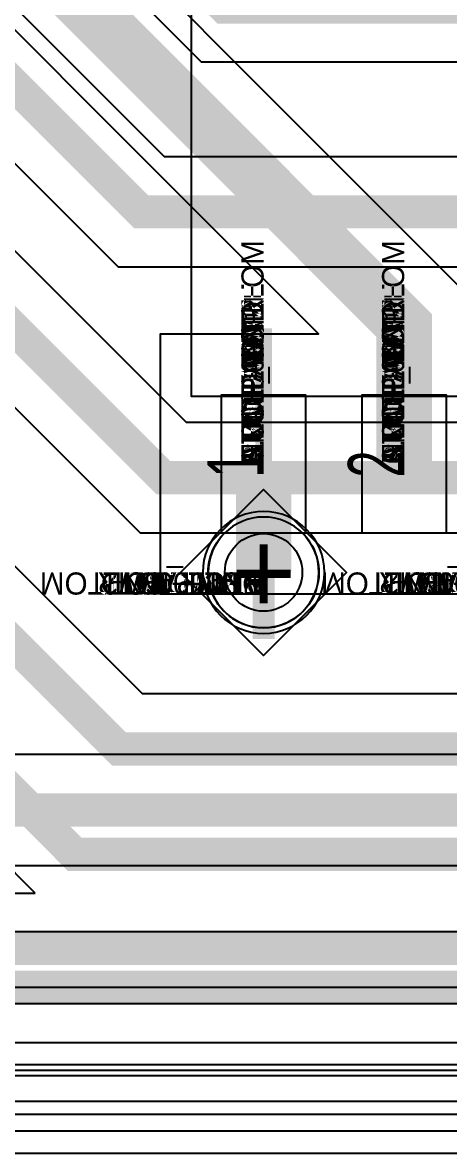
# Model space of a CAD drawing. Extents: x 0 to 323, y 0 to 320.
# Drawn here: x 25.94 to 29.8, y 154.81 to 165.01 of the extents above; entities that cross this region are included whole.
import ezdxf
from ezdxf.enums import TextEntityAlignment as Align

# ---------------------------------------------------------------- set-up
doc = ezdxf.new("R2010")
doc.units = 0
doc.header["$MEASUREMENT"] = 0
doc.layers.get('0').update_dxf_attribs({"linetype": 'CONTINUOUS'})
for name, color, linetype in [('BOARD_GEOMETRY_OUTLINE', 1, 'CONTINUOUS'), ('CDN_FIGURES', 7, 'CONTINUOUS'), ('ETCH_BOTTOM', 7, 'CONTINUOUS'), ('ETCH_GND', 3, 'CONTINUOUS'), ('ETCH_INT1', 4, 'CONTINUOUS'), ('ETCH_INT2', 5, 'CONTINUOUS'), ('ETCH_PWR', 6, 'CONTINUOUS'), ('ETCH_TOP', 2, 'CONTINUOUS'), ('MANUFACTURING_NCLEGEND-1-6', 8, 'CONTINUOUS'), ('PACKAGE_GEOMETRY_ASSEMBLY_TOP', 11, 'CONTINUOUS'), ('PACKAGE_GEOMETRY_PIN_NUMBER', 9, 'CONTINUOUS'), ('PACKAGE_KEEPIN_ALL', 12, 'CONTINUOUS')]:
    doc.layers.add(name, color=color, linetype=linetype)

# ---------------------------------------------------------------- blocks, each defined once
blk = doc.blocks.new('PAD_INFO')
for tag in ['SHAPE_TYPE', 'PAD_HEIGHT', 'PAD_LAYER', 'PAD_TYPE', 'PAD_WIDTH']:
    blk.add_attdef(tag, (0, 0), '', height=0.2)
at = {"flags": 2}
blk.add_attdef('CDN_TYPE', (0, 0), '', height=0.2, dxfattribs=at)
blk = doc.blocks.new('DRILL_INFO')
at = {"flags": 2}
blk.add_attdef('CDN_TYPE', (0, 0), '', height=0.2, dxfattribs=at)
for tag in ['FSHAPE', 'FCHAR', 'DRILL_HEIGHT', 'DIAMETER', 'PLATED', 'DRILL_WIDTH']:
    blk.add_attdef(tag, (0, 0), '', height=0.2)
blk = doc.blocks.new('VIA0700X0300')
at = {"layer": 'ETCH_BOTTOM'}
blk.add_circle((0, 0), 0.35, dxfattribs=at)
at = {"layer": 'ETCH_GND'}
blk.add_circle((0, 0), 0.35, dxfattribs=at)
at = {"layer": 'ETCH_INT1'}
blk.add_circle((0, 0), 0.35, dxfattribs=at)
at = {"layer": 'ETCH_INT2'}
blk.add_circle((0, 0), 0.35, dxfattribs=at)
at = {"layer": 'ETCH_PWR'}
blk.add_circle((0, 0), 0.35, dxfattribs=at)
at = {"layer": 'ETCH_TOP'}
blk.add_circle((0, 0), 0.35, dxfattribs=at)
ref = blk.add_blockref('PAD_INFO', (0, 0))
ref.add_attrib('PAD_LAYER', 'ETCH_TOP', (0, 0), dxfattribs={"height": 0.2})
ref.add_attrib('SHAPE_TYPE', 'NULL', (0, 0), dxfattribs={"height": 0.2})
ref.add_attrib('PAD_TYPE', 'ANTIPAD', (0, 0), dxfattribs={"height": 0.2})
ref.add_attrib('PAD_WIDTH', '0.000000', (0, 0), dxfattribs={"height": 0.2})
ref.add_attrib('PAD_HEIGHT', '0.000000', (0, 0), dxfattribs={"height": 0.2})
ref = blk.add_blockref('PAD_INFO', (0, 0))
ref.add_attrib('PAD_LAYER', 'ETCH_GND', (0, 0), dxfattribs={"height": 0.2})
ref.add_attrib('SHAPE_TYPE', 'NULL', (0, 0), dxfattribs={"height": 0.2})
ref.add_attrib('PAD_TYPE', 'ANTIPAD', (0, 0), dxfattribs={"height": 0.2})
ref.add_attrib('PAD_WIDTH', '0.000000', (0, 0), dxfattribs={"height": 0.2})
ref.add_attrib('PAD_HEIGHT', '0.000000', (0, 0), dxfattribs={"height": 0.2})
ref = blk.add_blockref('PAD_INFO', (0, 0))
ref.add_attrib('PAD_LAYER', 'ETCH_INT1', (0, 0), dxfattribs={"height": 0.2})
ref.add_attrib('SHAPE_TYPE', 'NULL', (0, 0), dxfattribs={"height": 0.2})
ref.add_attrib('PAD_TYPE', 'ANTIPAD', (0, 0), dxfattribs={"height": 0.2})
ref.add_attrib('PAD_WIDTH', '0.000000', (0, 0), dxfattribs={"height": 0.2})
ref.add_attrib('PAD_HEIGHT', '0.000000', (0, 0), dxfattribs={"height": 0.2})
ref = blk.add_blockref('PAD_INFO', (0, 0))
ref.add_attrib('PAD_LAYER', 'ETCH_INT2', (0, 0), dxfattribs={"height": 0.2})
ref.add_attrib('SHAPE_TYPE', 'NULL', (0, 0), dxfattribs={"height": 0.2})
ref.add_attrib('PAD_TYPE', 'ANTIPAD', (0, 0), dxfattribs={"height": 0.2})
ref.add_attrib('PAD_WIDTH', '0.000000', (0, 0), dxfattribs={"height": 0.2})
ref.add_attrib('PAD_HEIGHT', '0.000000', (0, 0), dxfattribs={"height": 0.2})
ref = blk.add_blockref('PAD_INFO', (0, 0))
ref.add_attrib('PAD_LAYER', 'ETCH_PWR', (0, 0), dxfattribs={"height": 0.2})
ref.add_attrib('SHAPE_TYPE', 'NULL', (0, 0), dxfattribs={"height": 0.2})
ref.add_attrib('PAD_TYPE', 'ANTIPAD', (0, 0), dxfattribs={"height": 0.2})
ref.add_attrib('PAD_WIDTH', '0.000000', (0, 0), dxfattribs={"height": 0.2})
ref.add_attrib('PAD_HEIGHT', '0.000000', (0, 0), dxfattribs={"height": 0.2})
ref = blk.add_blockref('PAD_INFO', (0, 0))
ref.add_attrib('PAD_LAYER', 'ETCH_BOTTOM', (0, 0), dxfattribs={"height": 0.2})
ref.add_attrib('SHAPE_TYPE', 'NULL', (0, 0), dxfattribs={"height": 0.2})
ref.add_attrib('PAD_TYPE', 'ANTIPAD', (0, 0), dxfattribs={"height": 0.2})
ref.add_attrib('PAD_WIDTH', '0.000000', (0, 0), dxfattribs={"height": 0.2})
ref.add_attrib('PAD_HEIGHT', '0.000000', (0, 0), dxfattribs={"height": 0.2})
ref = blk.add_blockref('PAD_INFO', (0, 0))
ref.add_attrib('PAD_LAYER', 'ETCH_TOP', (0, 0), dxfattribs={"height": 0.2})
ref.add_attrib('SHAPE_TYPE', 'NULL', (0, 0), dxfattribs={"height": 0.2})
ref.add_attrib('PAD_TYPE', 'THERMAL', (0, 0), dxfattribs={"height": 0.2})
ref.add_attrib('PAD_WIDTH', '0.000000', (0, 0), dxfattribs={"height": 0.2})
ref.add_attrib('PAD_HEIGHT', '0.000000', (0, 0), dxfattribs={"height": 0.2})
ref = blk.add_blockref('PAD_INFO', (0, 0))
ref.add_attrib('PAD_LAYER', 'ETCH_GND', (0, 0), dxfattribs={"height": 0.2})
ref.add_attrib('SHAPE_TYPE', 'NULL', (0, 0), dxfattribs={"height": 0.2})
ref.add_attrib('PAD_TYPE', 'THERMAL', (0, 0), dxfattribs={"height": 0.2})
ref.add_attrib('PAD_WIDTH', '0.000000', (0, 0), dxfattribs={"height": 0.2})
ref.add_attrib('PAD_HEIGHT', '0.000000', (0, 0), dxfattribs={"height": 0.2})
ref = blk.add_blockref('PAD_INFO', (0, 0))
ref.add_attrib('PAD_LAYER', 'ETCH_INT1', (0, 0), dxfattribs={"height": 0.2})
ref.add_attrib('SHAPE_TYPE', 'NULL', (0, 0), dxfattribs={"height": 0.2})
ref.add_attrib('PAD_TYPE', 'THERMAL', (0, 0), dxfattribs={"height": 0.2})
ref.add_attrib('PAD_WIDTH', '0.000000', (0, 0), dxfattribs={"height": 0.2})
ref.add_attrib('PAD_HEIGHT', '0.000000', (0, 0), dxfattribs={"height": 0.2})
ref = blk.add_blockref('PAD_INFO', (0, 0))
ref.add_attrib('PAD_LAYER', 'ETCH_INT2', (0, 0), dxfattribs={"height": 0.2})
ref.add_attrib('SHAPE_TYPE', 'NULL', (0, 0), dxfattribs={"height": 0.2})
ref.add_attrib('PAD_TYPE', 'THERMAL', (0, 0), dxfattribs={"height": 0.2})
ref.add_attrib('PAD_WIDTH', '0.000000', (0, 0), dxfattribs={"height": 0.2})
ref.add_attrib('PAD_HEIGHT', '0.000000', (0, 0), dxfattribs={"height": 0.2})
ref = blk.add_blockref('PAD_INFO', (0, 0))
ref.add_attrib('PAD_LAYER', 'ETCH_PWR', (0, 0), dxfattribs={"height": 0.2})
ref.add_attrib('SHAPE_TYPE', 'NULL', (0, 0), dxfattribs={"height": 0.2})
ref.add_attrib('PAD_TYPE', 'THERMAL', (0, 0), dxfattribs={"height": 0.2})
ref.add_attrib('PAD_WIDTH', '0.000000', (0, 0), dxfattribs={"height": 0.2})
ref.add_attrib('PAD_HEIGHT', '0.000000', (0, 0), dxfattribs={"height": 0.2})
ref = blk.add_blockref('PAD_INFO', (0, 0))
ref.add_attrib('PAD_LAYER', 'ETCH_BOTTOM', (0, 0), dxfattribs={"height": 0.2})
ref.add_attrib('SHAPE_TYPE', 'NULL', (0, 0), dxfattribs={"height": 0.2})
ref.add_attrib('PAD_TYPE', 'THERMAL', (0, 0), dxfattribs={"height": 0.2})
ref.add_attrib('PAD_WIDTH', '0.000000', (0, 0), dxfattribs={"height": 0.2})
ref.add_attrib('PAD_HEIGHT', '0.000000', (0, 0), dxfattribs={"height": 0.2})
ref = blk.add_blockref('PAD_INFO', (0, 0))
ref.add_attrib('PAD_LAYER', 'ETCH_TOP', (0, 0), dxfattribs={"height": 0.2})
ref.add_attrib('SHAPE_TYPE', 'CIRCLE', (0, 0), dxfattribs={"height": 0.2})
ref.add_attrib('PAD_TYPE', 'REGULAR', (0, 0), dxfattribs={"height": 0.2})
ref.add_attrib('PAD_WIDTH', '0.700000', (0, 0), dxfattribs={"height": 0.2})
ref.add_attrib('PAD_HEIGHT', '0.700000', (0, 0), dxfattribs={"height": 0.2})
ref = blk.add_blockref('PAD_INFO', (0, 0))
ref.add_attrib('PAD_LAYER', 'ETCH_GND', (0, 0), dxfattribs={"height": 0.2})
ref.add_attrib('SHAPE_TYPE', 'CIRCLE', (0, 0), dxfattribs={"height": 0.2})
ref.add_attrib('PAD_TYPE', 'REGULAR', (0, 0), dxfattribs={"height": 0.2})
ref.add_attrib('PAD_WIDTH', '0.700000', (0, 0), dxfattribs={"height": 0.2})
ref.add_attrib('PAD_HEIGHT', '0.700000', (0, 0), dxfattribs={"height": 0.2})
ref = blk.add_blockref('PAD_INFO', (0, 0))
ref.add_attrib('PAD_LAYER', 'ETCH_INT1', (0, 0), dxfattribs={"height": 0.2})
ref.add_attrib('SHAPE_TYPE', 'CIRCLE', (0, 0), dxfattribs={"height": 0.2})
ref.add_attrib('PAD_TYPE', 'REGULAR', (0, 0), dxfattribs={"height": 0.2})
ref.add_attrib('PAD_WIDTH', '0.700000', (0, 0), dxfattribs={"height": 0.2})
ref.add_attrib('PAD_HEIGHT', '0.700000', (0, 0), dxfattribs={"height": 0.2})
ref = blk.add_blockref('PAD_INFO', (0, 0))
ref.add_attrib('PAD_LAYER', 'ETCH_INT2', (0, 0), dxfattribs={"height": 0.2})
ref.add_attrib('SHAPE_TYPE', 'CIRCLE', (0, 0), dxfattribs={"height": 0.2})
ref.add_attrib('PAD_TYPE', 'REGULAR', (0, 0), dxfattribs={"height": 0.2})
ref.add_attrib('PAD_WIDTH', '0.700000', (0, 0), dxfattribs={"height": 0.2})
ref.add_attrib('PAD_HEIGHT', '0.700000', (0, 0), dxfattribs={"height": 0.2})
ref = blk.add_blockref('PAD_INFO', (0, 0))
ref.add_attrib('PAD_LAYER', 'ETCH_PWR', (0, 0), dxfattribs={"height": 0.2})
ref.add_attrib('SHAPE_TYPE', 'CIRCLE', (0, 0), dxfattribs={"height": 0.2})
ref.add_attrib('PAD_TYPE', 'REGULAR', (0, 0), dxfattribs={"height": 0.2})
ref.add_attrib('PAD_WIDTH', '0.700000', (0, 0), dxfattribs={"height": 0.2})
ref.add_attrib('PAD_HEIGHT', '0.700000', (0, 0), dxfattribs={"height": 0.2})
ref = blk.add_blockref('PAD_INFO', (0, 0))
ref.add_attrib('PAD_LAYER', 'ETCH_BOTTOM', (0, 0), dxfattribs={"height": 0.2})
ref.add_attrib('SHAPE_TYPE', 'CIRCLE', (0, 0), dxfattribs={"height": 0.2})
ref.add_attrib('PAD_TYPE', 'REGULAR', (0, 0), dxfattribs={"height": 0.2})
ref.add_attrib('PAD_WIDTH', '0.700000', (0, 0), dxfattribs={"height": 0.2})
ref.add_attrib('PAD_HEIGHT', '0.700000', (0, 0), dxfattribs={"height": 0.2})
ref = blk.add_blockref('DRILL_INFO', (0, 0))
ref.add_attrib('DIAMETER', '0.300000', (0, 0), dxfattribs={"height": 0.2})
ref.add_attrib('PLATED', 'PLATED', (0, 0), dxfattribs={"height": 0.2})
ref.add_attrib('FSHAPE', 'DIAMOND', (0, 0), dxfattribs={"height": 0.2})
ref.add_attrib('FCHAR', '+', (0, 0), dxfattribs={"height": 0.2})
ref.add_attrib('DRILL_WIDTH', '1.500000', (0, 0), dxfattribs={"height": 0.2})
ref.add_attrib('DRILL_HEIGHT', '1.500000', (0, 0), dxfattribs={"height": 0.2})
for tag in ['CDN_TYPE', 'PIN']:
    blk.add_attdef(tag, (0, 0), '', height=0.2)
at = {"flags": 2}
for tag in ['PSTKNAME', 'BBV']:
    blk.add_attdef(tag, (0, 0), '', height=0.2, dxfattribs=at)
blk = doc.blocks.new('FIGURE_DIAMOND')
at = {"layer": 'CDN_FIGURES'}
blk.add_lwpolyline([(-0.5, 0), (0, 0.5), (0.5, 0), (0, -0.5)], close=True, dxfattribs=at)
blk = doc.blocks.new('RC1250X0760TS')
at = {"layer": 'ETCH_TOP'}
blk.add_lwpolyline([(-0.625, -0.38), (-0.625, 0.38), (0.625, 0.38), (0.625, -0.38)], close=True, dxfattribs=at)
ref = blk.add_blockref('PAD_INFO', (0, 0))
ref.add_attrib('PAD_LAYER', 'ETCH_TOP', (0, 0), dxfattribs={"height": 0.2})
ref.add_attrib('SHAPE_TYPE', 'NULL', (0, 0), dxfattribs={"height": 0.2})
ref.add_attrib('PAD_TYPE', 'ANTIPAD', (0, 0), dxfattribs={"height": 0.2})
ref.add_attrib('PAD_WIDTH', '0.000000', (0, 0), dxfattribs={"height": 0.2})
ref.add_attrib('PAD_HEIGHT', '0.000000', (0, 0), dxfattribs={"height": 0.2})
ref = blk.add_blockref('PAD_INFO', (0, 0))
ref.add_attrib('PAD_LAYER', 'ETCH_GND', (0, 0), dxfattribs={"height": 0.2})
ref.add_attrib('SHAPE_TYPE', 'NULL', (0, 0), dxfattribs={"height": 0.2})
ref.add_attrib('PAD_TYPE', 'ANTIPAD', (0, 0), dxfattribs={"height": 0.2})
ref.add_attrib('PAD_WIDTH', '0.000000', (0, 0), dxfattribs={"height": 0.2})
ref.add_attrib('PAD_HEIGHT', '0.000000', (0, 0), dxfattribs={"height": 0.2})
ref = blk.add_blockref('PAD_INFO', (0, 0))
ref.add_attrib('PAD_LAYER', 'ETCH_INT1', (0, 0), dxfattribs={"height": 0.2})
ref.add_attrib('SHAPE_TYPE', 'NULL', (0, 0), dxfattribs={"height": 0.2})
ref.add_attrib('PAD_TYPE', 'ANTIPAD', (0, 0), dxfattribs={"height": 0.2})
ref.add_attrib('PAD_WIDTH', '0.000000', (0, 0), dxfattribs={"height": 0.2})
ref.add_attrib('PAD_HEIGHT', '0.000000', (0, 0), dxfattribs={"height": 0.2})
ref = blk.add_blockref('PAD_INFO', (0, 0))
ref.add_attrib('PAD_LAYER', 'ETCH_INT2', (0, 0), dxfattribs={"height": 0.2})
ref.add_attrib('SHAPE_TYPE', 'NULL', (0, 0), dxfattribs={"height": 0.2})
ref.add_attrib('PAD_TYPE', 'ANTIPAD', (0, 0), dxfattribs={"height": 0.2})
ref.add_attrib('PAD_WIDTH', '0.000000', (0, 0), dxfattribs={"height": 0.2})
ref.add_attrib('PAD_HEIGHT', '0.000000', (0, 0), dxfattribs={"height": 0.2})
ref = blk.add_blockref('PAD_INFO', (0, 0))
ref.add_attrib('PAD_LAYER', 'ETCH_PWR', (0, 0), dxfattribs={"height": 0.2})
ref.add_attrib('SHAPE_TYPE', 'NULL', (0, 0), dxfattribs={"height": 0.2})
ref.add_attrib('PAD_TYPE', 'ANTIPAD', (0, 0), dxfattribs={"height": 0.2})
ref.add_attrib('PAD_WIDTH', '0.000000', (0, 0), dxfattribs={"height": 0.2})
ref.add_attrib('PAD_HEIGHT', '0.000000', (0, 0), dxfattribs={"height": 0.2})
ref = blk.add_blockref('PAD_INFO', (0, 0))
ref.add_attrib('PAD_LAYER', 'ETCH_BOTTOM', (0, 0), dxfattribs={"height": 0.2})
ref.add_attrib('SHAPE_TYPE', 'NULL', (0, 0), dxfattribs={"height": 0.2})
ref.add_attrib('PAD_TYPE', 'ANTIPAD', (0, 0), dxfattribs={"height": 0.2})
ref.add_attrib('PAD_WIDTH', '0.000000', (0, 0), dxfattribs={"height": 0.2})
ref.add_attrib('PAD_HEIGHT', '0.000000', (0, 0), dxfattribs={"height": 0.2})
ref = blk.add_blockref('PAD_INFO', (0, 0))
ref.add_attrib('PAD_LAYER', 'ETCH_TOP', (0, 0), dxfattribs={"height": 0.2})
ref.add_attrib('SHAPE_TYPE', 'NULL', (0, 0), dxfattribs={"height": 0.2})
ref.add_attrib('PAD_TYPE', 'THERMAL', (0, 0), dxfattribs={"height": 0.2})
ref.add_attrib('PAD_WIDTH', '0.000000', (0, 0), dxfattribs={"height": 0.2})
ref.add_attrib('PAD_HEIGHT', '0.000000', (0, 0), dxfattribs={"height": 0.2})
ref = blk.add_blockref('PAD_INFO', (0, 0))
ref.add_attrib('PAD_LAYER', 'ETCH_GND', (0, 0), dxfattribs={"height": 0.2})
ref.add_attrib('SHAPE_TYPE', 'NULL', (0, 0), dxfattribs={"height": 0.2})
ref.add_attrib('PAD_TYPE', 'THERMAL', (0, 0), dxfattribs={"height": 0.2})
ref.add_attrib('PAD_WIDTH', '0.000000', (0, 0), dxfattribs={"height": 0.2})
ref.add_attrib('PAD_HEIGHT', '0.000000', (0, 0), dxfattribs={"height": 0.2})
ref = blk.add_blockref('PAD_INFO', (0, 0))
ref.add_attrib('PAD_LAYER', 'ETCH_INT1', (0, 0), dxfattribs={"height": 0.2})
ref.add_attrib('SHAPE_TYPE', 'NULL', (0, 0), dxfattribs={"height": 0.2})
ref.add_attrib('PAD_TYPE', 'THERMAL', (0, 0), dxfattribs={"height": 0.2})
ref.add_attrib('PAD_WIDTH', '0.000000', (0, 0), dxfattribs={"height": 0.2})
ref.add_attrib('PAD_HEIGHT', '0.000000', (0, 0), dxfattribs={"height": 0.2})
ref = blk.add_blockref('PAD_INFO', (0, 0))
ref.add_attrib('PAD_LAYER', 'ETCH_INT2', (0, 0), dxfattribs={"height": 0.2})
ref.add_attrib('SHAPE_TYPE', 'NULL', (0, 0), dxfattribs={"height": 0.2})
ref.add_attrib('PAD_TYPE', 'THERMAL', (0, 0), dxfattribs={"height": 0.2})
ref.add_attrib('PAD_WIDTH', '0.000000', (0, 0), dxfattribs={"height": 0.2})
ref.add_attrib('PAD_HEIGHT', '0.000000', (0, 0), dxfattribs={"height": 0.2})
ref = blk.add_blockref('PAD_INFO', (0, 0))
ref.add_attrib('PAD_LAYER', 'ETCH_PWR', (0, 0), dxfattribs={"height": 0.2})
ref.add_attrib('SHAPE_TYPE', 'NULL', (0, 0), dxfattribs={"height": 0.2})
ref.add_attrib('PAD_TYPE', 'THERMAL', (0, 0), dxfattribs={"height": 0.2})
ref.add_attrib('PAD_WIDTH', '0.000000', (0, 0), dxfattribs={"height": 0.2})
ref.add_attrib('PAD_HEIGHT', '0.000000', (0, 0), dxfattribs={"height": 0.2})
ref = blk.add_blockref('PAD_INFO', (0, 0))
ref.add_attrib('PAD_LAYER', 'ETCH_BOTTOM', (0, 0), dxfattribs={"height": 0.2})
ref.add_attrib('SHAPE_TYPE', 'NULL', (0, 0), dxfattribs={"height": 0.2})
ref.add_attrib('PAD_TYPE', 'THERMAL', (0, 0), dxfattribs={"height": 0.2})
ref.add_attrib('PAD_WIDTH', '0.000000', (0, 0), dxfattribs={"height": 0.2})
ref.add_attrib('PAD_HEIGHT', '0.000000', (0, 0), dxfattribs={"height": 0.2})
ref = blk.add_blockref('PAD_INFO', (0, 0))
ref.add_attrib('PAD_LAYER', 'ETCH_TOP', (0, 0), dxfattribs={"height": 0.2})
ref.add_attrib('SHAPE_TYPE', 'RECTANGLE', (0, 0), dxfattribs={"height": 0.2})
ref.add_attrib('PAD_TYPE', 'REGULAR', (0, 0), dxfattribs={"height": 0.2})
ref.add_attrib('PAD_WIDTH', '1.250000', (0, 0), dxfattribs={"height": 0.2})
ref.add_attrib('PAD_HEIGHT', '0.760000', (0, 0), dxfattribs={"height": 0.2})
ref = blk.add_blockref('PAD_INFO', (0, 0))
ref.add_attrib('PAD_LAYER', 'ETCH_GND', (0, 0), dxfattribs={"height": 0.2})
ref.add_attrib('SHAPE_TYPE', 'NULL', (0, 0), dxfattribs={"height": 0.2})
ref.add_attrib('PAD_TYPE', 'REGULAR', (0, 0), dxfattribs={"height": 0.2})
ref.add_attrib('PAD_WIDTH', '0.000000', (0, 0), dxfattribs={"height": 0.2})
ref.add_attrib('PAD_HEIGHT', '0.000000', (0, 0), dxfattribs={"height": 0.2})
ref = blk.add_blockref('PAD_INFO', (0, 0))
ref.add_attrib('PAD_LAYER', 'ETCH_INT1', (0, 0), dxfattribs={"height": 0.2})
ref.add_attrib('SHAPE_TYPE', 'NULL', (0, 0), dxfattribs={"height": 0.2})
ref.add_attrib('PAD_TYPE', 'REGULAR', (0, 0), dxfattribs={"height": 0.2})
ref.add_attrib('PAD_WIDTH', '0.000000', (0, 0), dxfattribs={"height": 0.2})
ref.add_attrib('PAD_HEIGHT', '0.000000', (0, 0), dxfattribs={"height": 0.2})
ref = blk.add_blockref('PAD_INFO', (0, 0))
ref.add_attrib('PAD_LAYER', 'ETCH_INT2', (0, 0), dxfattribs={"height": 0.2})
ref.add_attrib('SHAPE_TYPE', 'NULL', (0, 0), dxfattribs={"height": 0.2})
ref.add_attrib('PAD_TYPE', 'REGULAR', (0, 0), dxfattribs={"height": 0.2})
ref.add_attrib('PAD_WIDTH', '0.000000', (0, 0), dxfattribs={"height": 0.2})
ref.add_attrib('PAD_HEIGHT', '0.000000', (0, 0), dxfattribs={"height": 0.2})
ref = blk.add_blockref('PAD_INFO', (0, 0))
ref.add_attrib('PAD_LAYER', 'ETCH_PWR', (0, 0), dxfattribs={"height": 0.2})
ref.add_attrib('SHAPE_TYPE', 'NULL', (0, 0), dxfattribs={"height": 0.2})
ref.add_attrib('PAD_TYPE', 'REGULAR', (0, 0), dxfattribs={"height": 0.2})
ref.add_attrib('PAD_WIDTH', '0.000000', (0, 0), dxfattribs={"height": 0.2})
ref.add_attrib('PAD_HEIGHT', '0.000000', (0, 0), dxfattribs={"height": 0.2})
ref = blk.add_blockref('PAD_INFO', (0, 0))
ref.add_attrib('PAD_LAYER', 'ETCH_BOTTOM', (0, 0), dxfattribs={"height": 0.2})
ref.add_attrib('SHAPE_TYPE', 'NULL', (0, 0), dxfattribs={"height": 0.2})
ref.add_attrib('PAD_TYPE', 'REGULAR', (0, 0), dxfattribs={"height": 0.2})
ref.add_attrib('PAD_WIDTH', '0.000000', (0, 0), dxfattribs={"height": 0.2})
ref.add_attrib('PAD_HEIGHT', '0.000000', (0, 0), dxfattribs={"height": 0.2})
ref = blk.add_blockref('DRILL_INFO', (0, 0))
ref.add_attrib('DIAMETER', '0.000000', (0, 0), dxfattribs={"height": 0.2})
ref.add_attrib('PLATED', 'PLATED', (0, 0), dxfattribs={"height": 0.2})
ref.add_attrib('FSHAPE', 'NULL', (0, 0), dxfattribs={"height": 0.2})
ref.add_attrib('DRILL_WIDTH', '0.000000', (0, 0), dxfattribs={"height": 0.2})
ref.add_attrib('DRILL_HEIGHT', '0.000000', (0, 0), dxfattribs={"height": 0.2})
for tag in ['CDN_TYPE', 'PIN']:
    blk.add_attdef(tag, (0, 0), '', height=0.2)
at = {"flags": 2}
for tag in ['PSTKNAME', 'BBV']:
    blk.add_attdef(tag, (0, 0), '', height=0.2, dxfattribs=at)
blk = doc.blocks.new('SO-16W')
at = {"layer": 'PACKAGE_GEOMETRY_ASSEMBLY_TOP'}
blk.add_lwpolyline([(-4.113, -5.1), (4.113, -5.1), (4.113, 5.1), (-4.113, 5.1)], close=True, dxfattribs=at)
at = {"layer": 'ETCH_TOP'}
ref = blk.add_blockref('RC1250X0760TS', (-4.726, 4.445), dxfattribs=at)
ref.add_attrib('CDN_TYPE', 'PIN', (0, 0), dxfattribs={"height": 0.2})
ref.add_attrib('PIN', '1', (0, 0), dxfattribs={"height": 0.2})
ref = blk.add_blockref('RC1250X0760TS', (-4.726, 3.175), dxfattribs=at)
ref.add_attrib('CDN_TYPE', 'PIN', (0, 0), dxfattribs={"height": 0.2})
ref.add_attrib('PIN', '2', (0, 0), dxfattribs={"height": 0.2})
at = {"flags": 2}
for tag in ['SYMBOL_TYPE', 'CDN_TYPE', 'REFDES']:
    blk.add_attdef(tag, (0, 0), '', height=0.2, dxfattribs=at)

msp = doc.modelspace()

# ---------------------------------------------------------------- linework, layer by layer
at = {"layer": 'BOARD_GEOMETRY_OUTLINE'}
msp.add_lwpolyline([(1.513, 154.805), (1.513, 272.805), (191.513, 272.805), (191.513, 154.805)], close=True, dxfattribs=at)
at = {"layer": 'ETCH_BOTTOM'}
msp.add_lwpolyline([(2.453, 155.555), (2.453, 271.875), (190.943, 271.875), (190.943, 155.555), (176.033, 155.555), (176.033, 158.165), (150.373, 158.165), (150.373, 155.555)], close=True, dxfattribs=at)
for points in [[(28.118, 160.05, 0.2, 0.2, 0), (28.118, 160.651, 0.2, 0.2, 0)], [(28.118, 159.45, 0.2, 0.2, 0), (28.118, 160.05, 0.2, 0.2, 0)]]:
    msp.add_lwpolyline(points, format="xyseb", dxfattribs=at)
msp.add_lwpolyline([(28.668, 160.05, 1), (27.568, 160.05, 1)], format="xyb", close=True, dxfattribs=at)
at = {"layer": 'ETCH_GND'}
msp.add_lwpolyline([(150.123, 155.155), (2.013, 155.155), (2.013, 272.255), (191.113, 272.255), (191.113, 155.155), (176.083, 155.155), (176.083, 158.385), (150.123, 158.385)], close=True, dxfattribs=at)
at = {"layer": 'ETCH_INT1'}
msp.add_lwpolyline([(150.003, 155.505), (2.263, 155.505), (2.263, 272.305), (190.563, 272.305)], dxfattribs=at)
msp.add_lwpolyline([(51.67, 162.805), (40.356, 162.805), (38.506, 164.655), (27.556, 164.655), (19.966, 172.245), (16.936, 172.245, -3.946266), (16.936, 173.246), (20.38, 173.246), (27.97, 165.656), (38.92, 165.656), (40.77, 163.806), (51.256, 163.806), (53.609, 166.159, -1), (54.316, 165.452)], format="xyb", close=True, dxfattribs=at)
for points, format in [([(53.963, 165.805, 0.3, 0.3, 0), (51.463, 163.305, 0.3, 0.3, 0), (40.563, 163.305, 0.3, 0.3, 0), (38.713, 165.155, 0.3, 0.3, 0), (27.763, 165.155, 0.3, 0.3, 0), (20.173, 172.745, 0.3, 0.3, 0), (16.013, 172.745, 0.3, 0.3, 0)], "xyseb"), ([(66.37, 161.155), (53.336, 161.155), (52.836, 161.655), (34.256, 161.655), (33.106, 162.805), (26.806, 162.805), (19.906, 169.705), (16.936, 169.705, -3.946266), (16.936, 170.706), (20.32, 170.706), (27.22, 163.806), (33.52, 163.806), (34.345, 162.98, -9.823898), (34.488, 162.838), (34.67, 162.656), (53.25, 162.656), (53.369, 162.537, -0.915475), (54.29, 162.156), (65.956, 162.156)], "xyb"), ([(16.013, 170.205, 0.3, 0.3, 0), (20.113, 170.205, 0.3, 0.3, 0), (27.013, 163.305, 0.3, 0.3, 0), (33.313, 163.305, 0.3, 0.3, 0), (34.463, 162.155, 0.3, 0.3, 0), (53.043, 162.155, 0.3, 0.3, 0), (53.543, 161.655, 0.3, 0.3, 0), (66.163, 161.655, 0.3, 0.3, 0), (68.613, 164.105, 0.3, 0.3, 0), (71.563, 164.105, 0.3, 0.3, 0), (72.613, 165.155, 0.3, 0.3, 0)], "xyseb"), ([(90.913, 169.405, 0.3, 0.3, 0), (83.068, 161.56, 0.3, 0.3, 0), (82.348, 161.56, 0.3, 0.3, 0), (82.318, 161.53, 0.3, 0.3, 0), (82.238, 161.53, 0.3, 0.3, 0), (81.078, 160.37, 0.3, 0.3, 0), (72.967, 160.37, 0.3, 0.3, 0), (72.957, 160.38, 0.3, 0.3, 0), (72.418, 160.38, 0.3, 0.3, 0), (72.408, 160.37, 0.3, 0.3, 0), (65.367, 160.37, 0.3, 0.3, 0), (65.337, 160.4, 0.3, 0.3, 0), (64.798, 160.4, 0.3, 0.3, 0), (64.768, 160.37, 0.3, 0.3, 0), (64.578, 160.37, 0.3, 0.3, 0), (64.163, 159.955, 0.3, 0.3, 0), (41.513, 159.955, 0.3, 0.3, 0), (40.563, 160.905, 0.3, 0.3, 0), (27.213, 160.905, 0.3, 0.3, 0), (20.453, 167.665, 0.3, 0.3, 0), (16.013, 167.665, 0.3, 0.3, 0)], "xyseb"), ([(40.356, 160.405), (36.001, 160.405, -3.507689), (35.474, 160.405), (34.761, 160.405, -3.083428), (34.174, 160.405), (33.54, 160.405, -2.529287), (32.856, 160.405), (31.01, 160.405, -2.426822), (30.305, 160.405), (28.47, 160.405, -2.426822), (27.765, 160.405), (27.006, 160.405), (20.246, 167.165), (16.936, 167.165, -3.946266), (16.936, 168.166), (20.66, 168.166), (27.42, 161.406), (40.77, 161.406)], "xyb"), ([(132.42, 156.155), (25.406, 156.155), (22.016, 159.545), (16.936, 159.545, -3.946266), (16.936, 160.546), (22.43, 160.546), (25.82, 157.156), (26.055, 157.156), (21.126, 162.085), (16.936, 162.085, -3.946266), (16.936, 163.086), (21.475, 163.086), (19.936, 164.625), (16.936, 164.625, -3.946266), (16.936, 165.626), (20.35, 165.626), (27.02, 158.956), (46.987, 158.956, -0.267782)], "xyb"), ([(16.013, 165.125, 0.3, 0.3, 0), (20.143, 165.125, 0.3, 0.3, 0), (26.813, 158.455, 0.3, 0.3, 0), (108.063, 158.455, 0.3, 0.3, 0), (111.963, 162.355, 0.3, 0.3, 0), (111.963, 165.655, 0.3, 0.3, 0)], "xyseb"), ([(115.263, 163.555, 0.3, 0.3, 0), (109.213, 157.505, 0.3, 0.3, 0), (26.413, 157.505, 0.3, 0.3, 0), (21.333, 162.585, 0.3, 0.3, 0), (16.013, 162.585, 0.3, 0.3, 0)], "xyseb"), ([(138.213, 162.655, 0.3, 0.3, 0), (132.213, 156.655, 0.3, 0.3, 0), (25.613, 156.655, 0.3, 0.3, 0), (22.223, 160.045, 0.3, 0.3, 0), (16.013, 160.045, 0.3, 0.3, 0)], "xyseb")]:
    msp.add_lwpolyline(points, format=format, dxfattribs=at)
at = {"layer": 'ETCH_INT2'}
msp.add_lwpolyline([(149.883, 155.005), (1.963, 155.005), (1.713, 155.255), (1.713, 227.005)], dxfattribs=at)
for points, format in [([(16.013, 200.685, 0.3, 0.3, 0), (16.083, 200.685, 0.3, 0.3, 0), (18.113, 198.655, 0.3, 0.3, 0), (18.113, 197.855, 0.3, 0.3, 0), (17.163, 196.905, 0.3, 0.3, 0), (12.513, 196.905, 0.3, 0.3, 0), (11.613, 196.005, 0.3, 0.3, 0), (11.613, 168.655, 0.3, 0.3, 0), (12.113, 168.155, 0.3, 0.3, 0), (12.113, 159.755, 0.3, 0.3, 0), (12.213, 159.655, 0.3, 0.3, 0), (12.213, 159.608, 0.3, 0.3, 0), (13.915, 157.905, 0.3, 0.3, 0), (173.113, 157.905, 0.3, 0.3, 0), (182.163, 166.955, 0.3, 0.3, 0), (182.163, 174.405, 0.3, 0.3, 0), (181.513, 175.055, 0.3, 0.3, 0), (181.513, 175.066, 0.3, 0.3, 0), (181.503, 175.076, 0.3, 0.3, 0), (181.503, 175.615, 0.3, 0.3, 0), (181.513, 175.625, 0.3, 0.3, 0), (181.513, 176.155, 0.3, 0.3, 0), (179.063, 178.605, 0.3, 0.3, 0), (179.013, 178.605, 0.3, 0.3, 0)], "xyseb"), ([(141.981, 158.406), (14.123, 158.406), (13.531, 158.997, 1.596923), (12.613, 160.648), (12.613, 161.983, 3.169045), (12.613, 163.188), (12.613, 164.523, 3.169045), (12.613, 165.728), (12.613, 167.063, 3.169045), (12.613, 168.268), (12.613, 168.363), (12.113, 168.863), (12.113, 195.798), (12.72, 196.405), (12.792, 196.405, 2.719345), (14.153, 196.405), (15.332, 196.405, 2.719345), (16.693, 196.405), (17.37, 196.405), (18.613, 197.648), (18.613, 198.863), (17.034, 200.441, 3.939894)], "xyb"), ([(12.789, 199.889), (10.313, 197.413), (10.313, 167.798), (10.713, 167.398), (10.713, 162.224, 4.945626), (10.762, 159.505), (14.462, 155.805), (149.883, 155.805)], "xyb"), ([(176.563, 195.655, 0.3, 0.3, 0), (178.263, 193.955, 0.3, 0.3, 0), (180.863, 193.955, 0.3, 0.3, 0), (187.763, 187.055, 0.3, 0.3, 0), (187.763, 169.905, 0.3, 0.3, 0), (175.023, 157.165, 0.3, 0.3, 0), (150.803, 157.165, 0.3, 0.3, 0), (150.183, 156.545, 0.3, 0.3, 0), (150.183, 156.305, 0.3, 0.3, 0), (14.669, 156.305, 0.3, 0.3, 0), (11.213, 159.761, 0.3, 0.3, 0), (11.213, 167.605, 0.3, 0.3, 0), (10.813, 168.005, 0.3, 0.3, 0), (10.813, 197.205, 0.3, 0.3, 0), (13.013, 199.405, 0.3, 0.3, 0), (14.723, 199.405, 0.3, 0.3, 0), (15.983, 198.145, 0.3, 0.3, 0), (16.013, 198.145, 0.3, 0.3, 0)], "xyseb")]:
    msp.add_lwpolyline(points, format=format, dxfattribs=at)
for points in [[(28.618, 160.05, 1), (27.618, 160.05, 1)], [(14.876, 156.806), (14.276, 157.405), (149.883, 157.405), (149.883, 156.953), (149.829, 156.899, 0.059669), (149.756, 156.806)]]:
    msp.add_lwpolyline(points, format="xyb", close=True, dxfattribs=at)
at = {"layer": 'ETCH_PWR'}
msp.add_lwpolyline([(150.383, 155.605), (3.213, 155.605), (2.463, 156.355), (2.463, 271.805)], dxfattribs=at)
msp.add_lwpolyline([(28.618, 160.05, 1), (27.618, 160.05, 1)], format="xyb", close=True, dxfattribs=at)
at = {"layer": 'ETCH_TOP'}
msp.add_lwpolyline([(1.963, 155.275), (1.963, 272.195), (190.953, 272.195), (190.953, 155.275), (176.083, 155.275), (176.083, 158.445), (150.243, 158.445), (150.243, 155.275)], close=True, dxfattribs=at)
for points, format in [([(37.938, 159.854), (27.188, 159.854), (27.188, 162.205), (28.615, 162.205), (23.963, 166.857), (23.963, 172.205), (23.263, 172.205), (23.263, 176.155), (23.113, 176.155, -1), (23.113, 177.356), (23.263, 177.356), (23.263, 177.655), (23.113, 177.655, -1), (23.113, 178.856), (23.263, 178.856), (23.263, 183.056), (24.263, 183.056), (24.263, 186.806), (26.638, 186.806), (26.638, 195.705), (24.263, 195.705), (24.263, 199.556)], "xyb"), ([(29.388, 161.029, 0.5, 0.5, 0), (29.388, 162.28, 0.5, 0.5, 0), (24.563, 167.105, 0.5, 0.5, 0), (24.563, 173.255, 0.5, 0.5, 0)], "xyseb"), ([(28.118, 161.029, 0.15, 0.15, 0), (28.118, 162.255, 0.15, 0.15, 0)], "xyseb"), ([(28.118, 161.029, 0.5, 0.5, 0), (28.118, 160.05, 0.5, 0.5, 0)], "xyseb")]:
    msp.add_lwpolyline(points, format=format, dxfattribs=at)
msp.add_lwpolyline([(29.988, 162.205), (29.988, 162.529), (25.163, 167.354), (25.163, 172.205), (25.863, 172.205), (25.863, 171.255), (27.188, 171.255), (27.188, 169.176), (27.513, 169.176), (27.513, 167.657), (31.064, 164.105), (34.614, 164.105), (36.408, 162.312), (36.408, 162.205), (32.499, 162.205, 0.728353), (31.356, 162.205)], format="xyb", close=True, dxfattribs=at)
at = {"layer": 'PACKAGE_KEEPIN_ALL'}
msp.add_lwpolyline([(3.013, 271.805), (3.013, 156.305), (190.513, 156.305), (190.513, 271.805)], close=True, dxfattribs=at)

# ---------------------------------------------------------------- block references
at = {"rotation": 90}
msp.add_blockref('SO-16W', (32.563, 165.755), dxfattribs=at)
at = {"layer": 'ETCH_TOP', "rotation": 180}
for p in [(30.658, 160.05), (28.118, 160.05)]:
    msp.add_blockref('VIA0700X0300', p, dxfattribs=at)
at = {"layer": 'MANUFACTURING_NCLEGEND-1-6', "xscale": 1.5, "yscale": 1.5}
msp.add_blockref('FIGURE_DIAMOND', (28.118, 160.05), dxfattribs=at)

# ---------------------------------------------------------------- texts
at = {"layer": 'MANUFACTURING_NCLEGEND-1-6'}
msp.add_text('+', height=0.75, dxfattribs=at).set_placement((28.118, 160.05), align=Align.MIDDLE_CENTER)
at = {"layer": 'PACKAGE_GEOMETRY_PIN_NUMBER', "width": 0.649606}
for s, p in [('1', (28.118, 161.029)), ('2', (29.388, 161.029))]:
    msp.add_text(s, height=0.508, rotation=90, dxfattribs=at).set_placement(p, align=Align.CENTER)

doc.saveas('drawing.dxf')
